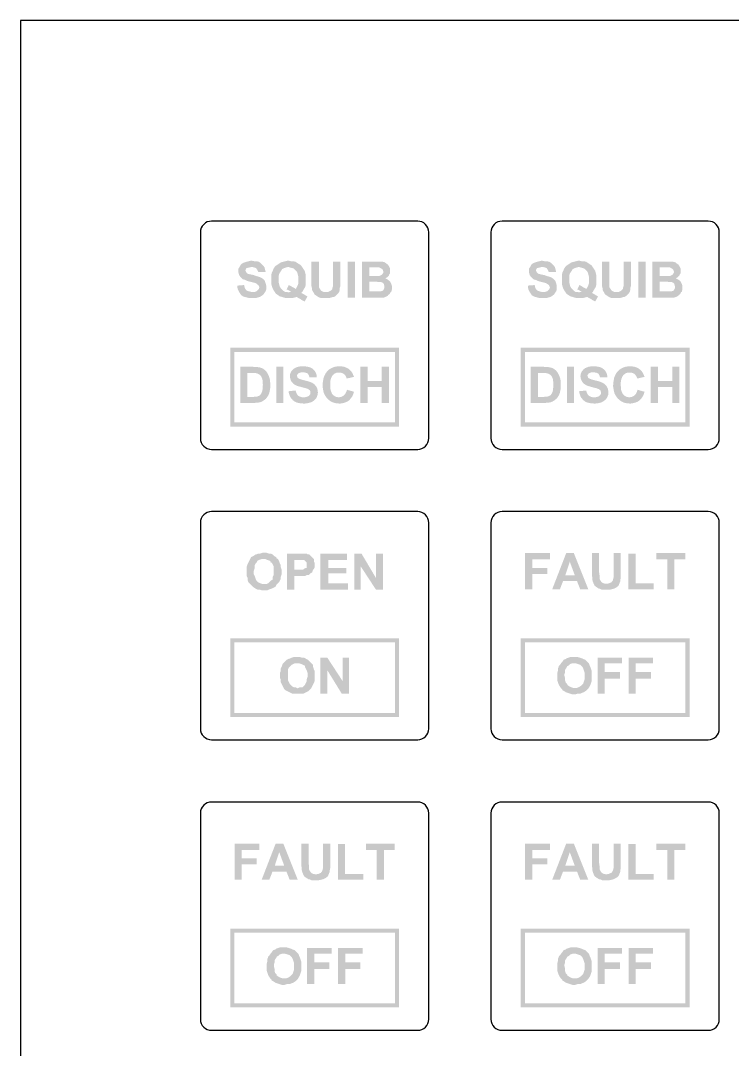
# Model space of a CAD drawing. Header units: millimetres. Extents: x 147 to 357, y 192 to 489.
# Drawn here: x 147.5 to 198.9, y 414.8 to 489.2 of the extents above; entities that cross this region are included whole.
import ezdxf

# ---------------------------------------------------------------- set-up
doc = ezdxf.new("R2010")
doc.units = ezdxf.units.MM

msp = doc.modelspace()

# ---------------------------------------------------------------- hatches: boundary and pattern name
h = msp.add_hatch(color=256)
h.paths.add_polyline_path([(165.128, 469.537), (165.211, 469.66), (165.252, 469.782), (165.252, 469.947), (165.252, 470.07), (165.211, 470.233), (165.169, 470.356), (165.128, 470.438), (165.006, 470.561), (164.883, 470.643), (164.801, 470.684), (164.679, 470.724), (164.515, 470.765), (164.311, 470.847), (164.27, 470.847), (164.066, 470.888), (163.901, 470.93), (163.819, 471.012), (163.738, 471.175), (163.819, 471.339), (163.86, 471.339), (164.024, 471.379), (164.188, 471.42), (164.229, 471.42), (164.393, 471.379), (164.515, 471.339), (164.597, 471.216), (164.679, 471.053), (165.211, 471.053), (165.169, 471.216), (165.128, 471.379), (165.046, 471.503), (164.924, 471.626), (164.842, 471.707), (164.72, 471.789), (164.556, 471.83), (164.393, 471.83), (164.188, 471.871), (164.148, 471.871), (163.983, 471.83), (163.819, 471.789), (163.697, 471.748), (163.574, 471.707), (163.452, 471.626), (163.37, 471.503), (163.329, 471.42), (163.247, 471.298), (163.247, 471.134), (163.247, 471.012), (163.288, 470.847), (163.37, 470.724), (163.493, 470.602), (163.574, 470.52), (163.738, 470.479), (163.901, 470.398), (164.066, 470.356), (164.229, 470.315), (164.393, 470.274), (164.515, 470.233), (164.556, 470.192), (164.679, 470.11), (164.76, 469.947), (164.72, 469.823), (164.597, 469.701), (164.556, 469.66), (164.434, 469.619), (164.229, 469.619), (164.148, 469.619), (163.983, 469.66), (163.86, 469.701), (163.779, 469.782), (163.697, 469.906), (163.656, 470.11), (163.166, 470.07), (163.166, 469.947), (163.207, 469.782), (163.288, 469.619), (163.37, 469.496), (163.452, 469.374), (163.574, 469.291), (163.697, 469.25), (163.86, 469.209), (164.024, 469.168), (164.229, 469.168), (164.311, 469.168), (164.515, 469.168), (164.638, 469.209), (164.801, 469.25), (164.924, 469.333), (165.046, 469.415)])
h.paths.add_polyline_path([(167.787, 469.537), (167.869, 469.619), (167.951, 469.782), (168.033, 469.906), (168.073, 469.988), (168.114, 470.151), (168.114, 470.315), (168.114, 470.52), (168.114, 470.643), (168.114, 470.806), (168.073, 470.971), (168.033, 471.134), (167.951, 471.257), (167.869, 471.379), (167.787, 471.503), (167.747, 471.544), (167.624, 471.626), (167.5, 471.707), (167.378, 471.789), (167.214, 471.83), (167.051, 471.83), (166.887, 471.871), (166.806, 471.871), (166.642, 471.83), (166.479, 471.789), (166.314, 471.748), (166.192, 471.667), (166.069, 471.585), (165.946, 471.503), (165.865, 471.42), (165.783, 471.298), (165.742, 471.175), (165.66, 471.012), (165.62, 470.847), (165.62, 470.684), (165.62, 470.52), (165.62, 470.398), (165.62, 470.192), (165.66, 470.029), (165.701, 469.906), (165.783, 469.742), (165.865, 469.619), (165.946, 469.496), (165.987, 469.456), (166.11, 469.374), (166.232, 469.291), (166.397, 469.25), (166.52, 469.209), (166.683, 469.168), (166.887, 469.168), (166.969, 469.168), (167.133, 469.168), (167.296, 469.209), (167.459, 469.25), (167.583, 469.168), (167.747, 469.087), (167.787, 469.046), (167.869, 469.005), (168.033, 468.923), (168.237, 469.291), (168.073, 469.374), (167.951, 469.456)])
h.paths.add_polyline_path([(166.601, 469.619), (166.479, 469.701), (166.355, 469.823), (166.314, 469.865), (166.232, 469.988), (166.192, 470.151), (166.151, 470.315), (166.151, 470.52), (166.151, 470.602), (166.151, 470.765), (166.192, 470.93), (166.273, 471.053), (166.355, 471.175), (166.397, 471.257), (166.561, 471.339), (166.683, 471.379), (166.847, 471.42), (166.969, 471.379), (167.133, 471.339), (167.255, 471.298), (167.378, 471.175), (167.419, 471.134), (167.5, 471.012), (167.541, 470.847), (167.583, 470.684), (167.583, 470.52), (167.583, 470.438), (167.583, 470.274), (167.541, 470.11), (167.459, 469.947), (167.378, 469.823), (167.337, 469.865), (167.173, 469.947), (167.051, 470.029), (166.887, 470.11), (166.724, 469.782), (166.765, 469.782), (166.928, 469.701), (167.051, 469.619), (167.01, 469.619), (166.847, 469.578), (166.765, 469.619)], flags=16)
h.paths.add_polyline_path([(170.405, 469.456), (170.446, 469.496), (170.527, 469.619), (170.568, 469.782), (170.568, 469.906), (170.609, 470.029), (170.609, 470.233), (170.609, 470.438), (170.609, 471.789), (170.078, 471.789), (170.078, 470.356), (170.078, 470.233), (170.078, 470.029), (170.037, 469.906), (170.037, 469.823), (169.913, 469.701), (169.75, 469.619), (169.586, 469.619), (169.545, 469.619), (169.382, 469.619), (169.219, 469.701), (169.137, 469.823), (169.055, 469.947), (169.055, 470.029), (169.055, 470.192), (169.055, 470.398), (169.055, 471.789), (168.523, 471.789), (168.523, 470.398), (168.523, 470.192), (168.523, 470.029), (168.564, 469.865), (168.564, 469.742), (168.645, 469.619), (168.727, 469.456), (168.769, 469.415), (168.892, 469.333), (169.014, 469.25), (169.096, 469.209), (169.219, 469.168), (169.382, 469.168), (169.586, 469.168), (169.627, 469.168), (169.791, 469.168), (169.955, 469.209), (170.078, 469.25), (170.16, 469.25), (170.282, 469.333)])
h.paths.add_polyline_path([(171.672, 471.789), (171.141, 471.789), (171.141, 469.209), (171.672, 469.209)])
h.paths.add_polyline_path([(174.045, 469.333), (174.045, 469.374), (174.167, 469.456), (174.249, 469.619), (174.29, 469.619), (174.331, 469.782), (174.331, 469.947), (174.331, 470.07), (174.29, 470.192), (174.208, 470.356), (174.126, 470.438), (174.004, 470.52), (173.84, 470.602), (173.881, 470.602), (174.004, 470.684), (174.126, 470.806), (174.126, 470.847), (174.208, 470.971), (174.208, 471.134), (174.208, 471.298), (174.126, 471.462), (174.045, 471.585), (173.922, 471.667), (173.84, 471.748), (173.677, 471.789), (173.554, 471.789), (173.39, 471.789), (173.185, 471.789), (172.163, 471.789), (172.163, 469.209), (173.063, 469.209), (173.267, 469.209), (173.431, 469.209), (173.595, 469.209), (173.677, 469.209), (173.759, 469.209), (173.881, 469.25)])
h.paths.add_polyline_path([(172.695, 469.66), (172.695, 470.356), (173.104, 470.356), (173.308, 470.341), (173.489, 470.333), (173.595, 470.315), (173.655, 470.283), (173.759, 470.192), (173.759, 470.151), (173.799, 469.988), (173.799, 469.906), (173.718, 469.742), (173.677, 469.701), (173.554, 469.66), (173.513, 469.66), (173.39, 469.66), (173.185, 469.66)], flags=16)
h.paths.add_polyline_path([(173.022, 470.765), (172.695, 470.765), (172.695, 471.379), (172.981, 471.379), (173.185, 471.379), (173.349, 471.379), (173.431, 471.379), (173.513, 471.339), (173.636, 471.257), (173.677, 471.216), (173.718, 471.093), (173.718, 471.012), (173.636, 470.888), (173.595, 470.847), (173.431, 470.765), (173.39, 470.765), (173.267, 470.765)], flags=16)
h = msp.add_hatch(color=256)
h.paths.add_polyline_path([(186.128, 469.537), (186.211, 469.66), (186.252, 469.782), (186.252, 469.947), (186.252, 470.07), (186.211, 470.233), (186.169, 470.356), (186.128, 470.438), (186.006, 470.561), (185.883, 470.643), (185.801, 470.684), (185.679, 470.724), (185.515, 470.765), (185.311, 470.847), (185.27, 470.847), (185.066, 470.888), (184.901, 470.93), (184.819, 471.012), (184.738, 471.175), (184.819, 471.339), (184.86, 471.339), (185.024, 471.379), (185.188, 471.42), (185.229, 471.42), (185.393, 471.379), (185.515, 471.339), (185.597, 471.216), (185.679, 471.053), (186.211, 471.053), (186.169, 471.216), (186.128, 471.379), (186.046, 471.503), (185.924, 471.626), (185.842, 471.707), (185.72, 471.789), (185.556, 471.83), (185.393, 471.83), (185.188, 471.871), (185.148, 471.871), (184.983, 471.83), (184.819, 471.789), (184.697, 471.748), (184.574, 471.707), (184.452, 471.626), (184.37, 471.503), (184.329, 471.42), (184.247, 471.298), (184.247, 471.134), (184.247, 471.012), (184.288, 470.847), (184.37, 470.724), (184.493, 470.602), (184.574, 470.52), (184.738, 470.479), (184.901, 470.398), (185.066, 470.356), (185.229, 470.315), (185.393, 470.274), (185.515, 470.233), (185.556, 470.192), (185.679, 470.11), (185.76, 469.947), (185.72, 469.823), (185.597, 469.701), (185.556, 469.66), (185.434, 469.619), (185.229, 469.619), (185.148, 469.619), (184.983, 469.66), (184.86, 469.701), (184.779, 469.782), (184.697, 469.906), (184.656, 470.11), (184.166, 470.07), (184.166, 469.947), (184.207, 469.782), (184.288, 469.619), (184.37, 469.496), (184.452, 469.374), (184.574, 469.291), (184.697, 469.25), (184.86, 469.209), (185.024, 469.168), (185.229, 469.168), (185.311, 469.168), (185.515, 469.168), (185.638, 469.209), (185.801, 469.25), (185.924, 469.333), (186.046, 469.415)])
h.paths.add_polyline_path([(188.787, 469.537), (188.869, 469.619), (188.951, 469.782), (189.033, 469.906), (189.073, 469.988), (189.114, 470.151), (189.114, 470.315), (189.114, 470.52), (189.114, 470.643), (189.114, 470.806), (189.073, 470.971), (189.033, 471.134), (188.951, 471.257), (188.869, 471.379), (188.787, 471.503), (188.747, 471.544), (188.624, 471.626), (188.5, 471.707), (188.378, 471.789), (188.214, 471.83), (188.051, 471.83), (187.887, 471.871), (187.806, 471.871), (187.642, 471.83), (187.479, 471.789), (187.314, 471.748), (187.192, 471.667), (187.069, 471.585), (186.946, 471.503), (186.865, 471.42), (186.783, 471.298), (186.742, 471.175), (186.66, 471.012), (186.62, 470.847), (186.62, 470.684), (186.62, 470.52), (186.62, 470.398), (186.62, 470.192), (186.66, 470.029), (186.701, 469.906), (186.783, 469.742), (186.865, 469.619), (186.946, 469.496), (186.987, 469.456), (187.11, 469.374), (187.232, 469.291), (187.397, 469.25), (187.52, 469.209), (187.683, 469.168), (187.887, 469.168), (187.969, 469.168), (188.133, 469.168), (188.296, 469.209), (188.459, 469.25), (188.583, 469.168), (188.747, 469.087), (188.787, 469.046), (188.869, 469.005), (189.033, 468.923), (189.237, 469.291), (189.073, 469.374), (188.951, 469.456)])
h.paths.add_polyline_path([(187.601, 469.619), (187.479, 469.701), (187.355, 469.823), (187.314, 469.865), (187.232, 469.988), (187.192, 470.151), (187.151, 470.315), (187.151, 470.52), (187.151, 470.602), (187.151, 470.765), (187.192, 470.93), (187.273, 471.053), (187.355, 471.175), (187.397, 471.257), (187.561, 471.339), (187.683, 471.379), (187.847, 471.42), (187.969, 471.379), (188.133, 471.339), (188.255, 471.298), (188.378, 471.175), (188.419, 471.134), (188.5, 471.012), (188.541, 470.847), (188.583, 470.684), (188.583, 470.52), (188.583, 470.438), (188.583, 470.274), (188.541, 470.11), (188.459, 469.947), (188.378, 469.823), (188.337, 469.865), (188.173, 469.947), (188.051, 470.029), (187.887, 470.11), (187.724, 469.782), (187.765, 469.782), (187.928, 469.701), (188.051, 469.619), (188.01, 469.619), (187.847, 469.578), (187.765, 469.619)], flags=16)
h.paths.add_polyline_path([(191.405, 469.456), (191.446, 469.496), (191.527, 469.619), (191.568, 469.782), (191.568, 469.906), (191.609, 470.029), (191.609, 470.233), (191.609, 470.438), (191.609, 471.789), (191.078, 471.789), (191.078, 470.356), (191.078, 470.233), (191.078, 470.029), (191.037, 469.906), (191.037, 469.823), (190.913, 469.701), (190.75, 469.619), (190.586, 469.619), (190.545, 469.619), (190.382, 469.619), (190.219, 469.701), (190.137, 469.823), (190.055, 469.947), (190.055, 470.029), (190.055, 470.192), (190.055, 470.398), (190.055, 471.789), (189.523, 471.789), (189.523, 470.398), (189.523, 470.192), (189.523, 470.029), (189.564, 469.865), (189.564, 469.742), (189.645, 469.619), (189.727, 469.456), (189.769, 469.415), (189.892, 469.333), (190.014, 469.25), (190.096, 469.209), (190.219, 469.168), (190.382, 469.168), (190.586, 469.168), (190.627, 469.168), (190.791, 469.168), (190.955, 469.209), (191.078, 469.25), (191.16, 469.25), (191.282, 469.333)])
h.paths.add_polyline_path([(192.672, 471.789), (192.141, 471.789), (192.141, 469.209), (192.672, 469.209)])
h.paths.add_polyline_path([(195.045, 469.333), (195.045, 469.374), (195.167, 469.456), (195.249, 469.619), (195.29, 469.619), (195.331, 469.782), (195.331, 469.947), (195.331, 470.07), (195.29, 470.192), (195.208, 470.356), (195.126, 470.438), (195.004, 470.52), (194.84, 470.602), (194.881, 470.602), (195.004, 470.684), (195.126, 470.806), (195.126, 470.847), (195.208, 470.971), (195.208, 471.134), (195.208, 471.298), (195.126, 471.462), (195.045, 471.585), (194.922, 471.667), (194.84, 471.748), (194.677, 471.789), (194.554, 471.789), (194.39, 471.789), (194.185, 471.789), (193.163, 471.789), (193.163, 469.209), (194.063, 469.209), (194.267, 469.209), (194.431, 469.209), (194.595, 469.209), (194.677, 469.209), (194.759, 469.209), (194.881, 469.25)])
h.paths.add_polyline_path([(193.695, 469.66), (193.695, 470.356), (194.104, 470.356), (194.308, 470.341), (194.489, 470.333), (194.595, 470.315), (194.655, 470.283), (194.759, 470.192), (194.759, 470.151), (194.799, 469.988), (194.799, 469.906), (194.718, 469.742), (194.677, 469.701), (194.554, 469.66), (194.513, 469.66), (194.39, 469.66), (194.185, 469.66)], flags=16)
h.paths.add_polyline_path([(194.022, 470.765), (193.695, 470.765), (193.695, 471.379), (193.981, 471.379), (194.185, 471.379), (194.349, 471.379), (194.431, 471.379), (194.513, 471.339), (194.636, 471.257), (194.677, 471.216), (194.718, 471.093), (194.718, 471.012), (194.636, 470.888), (194.595, 470.847), (194.431, 470.765), (194.39, 470.765), (194.267, 470.765)], flags=16)
h = msp.add_hatch(color=256)
h.paths.add_polyline_path([(162.948, 465.28), (174.548, 465.28), (174.548, 460.18), (162.948, 460.18)], flags=16)
h.paths.add_polyline_path([(162.648, 465.58), (174.848, 465.58), (174.848, 459.88), (162.648, 459.88)])
h = msp.add_hatch(color=256)
h.paths.add_polyline_path([(183.948, 465.28), (195.548, 465.28), (195.548, 460.18), (183.948, 460.18)], flags=16)
h.paths.add_polyline_path([(183.648, 465.58), (195.848, 465.58), (195.848, 459.88), (183.648, 459.88)])
h = msp.add_hatch(color=256)
h.paths.add_polyline_path([(165.502, 463.349), (165.461, 463.486), (165.393, 463.637), (165.311, 463.787), (165.215, 463.91), (165.12, 463.992), (164.983, 464.088), (164.819, 464.143), (164.696, 464.17), (164.532, 464.184), (164.327, 464.197), (163.371, 464.197), (163.371, 461.585), (164.355, 461.585), (164.518, 461.598), (164.682, 461.612), (164.819, 461.64), (164.928, 461.681), (165.065, 461.762), (165.188, 461.858), (165.229, 461.886), (165.324, 462.009), (165.406, 462.145), (165.475, 462.31), (165.488, 462.365), (165.516, 462.515), (165.543, 462.693), (165.543, 462.871), (165.543, 463.007), (165.53, 463.185)])
h.paths.add_polyline_path([(164.996, 463.089), (165.01, 462.884), (164.996, 462.72), (164.983, 462.542), (164.956, 462.419), (164.901, 462.282), (164.819, 462.159), (164.764, 462.118), (164.6, 462.05), (164.477, 462.036), (164.286, 462.023), (163.89, 462.023), (163.89, 463.76), (164.136, 463.76), (164.272, 463.76), (164.45, 463.746), (164.559, 463.732), (164.669, 463.691), (164.805, 463.609), (164.887, 463.513), (164.956, 463.349), (164.983, 463.254)], flags=16)
h.paths.add_polyline_path([(166.499, 464.197), (165.98, 464.197), (165.98, 461.585), (166.499, 461.585)])
h.paths.add_polyline_path([(168.835, 462.816), (168.726, 462.939), (168.589, 463.034), (168.521, 463.062), (168.385, 463.117), (168.221, 463.171), (168.029, 463.212), (167.988, 463.226), (167.783, 463.281), (167.633, 463.336), (167.538, 463.391), (167.524, 463.404), (167.469, 463.554), (167.469, 463.582), (167.551, 463.705), (167.579, 463.732), (167.729, 463.787), (167.907, 463.801), (167.934, 463.801), (168.111, 463.773), (168.234, 463.718), (168.248, 463.718), (168.33, 463.596), (168.385, 463.431), (168.904, 463.445), (168.904, 463.459), (168.89, 463.623), (168.835, 463.773), (168.754, 463.91), (168.644, 464.02), (168.562, 464.088), (168.426, 464.156), (168.275, 464.197), (168.098, 464.225), (167.907, 464.238), (167.879, 464.238), (167.701, 464.225), (167.538, 464.197), (167.401, 464.143), (167.305, 464.102), (167.182, 464.006), (167.073, 463.883), (167.046, 463.828), (166.977, 463.678), (166.964, 463.513), (166.977, 463.404), (167.018, 463.254), (167.087, 463.117), (167.196, 462.994), (167.305, 462.912), (167.428, 462.843), (167.592, 462.788), (167.797, 462.734), (167.934, 462.693), (168.111, 462.652), (168.221, 462.611), (168.275, 462.597), (168.398, 462.501), (168.412, 462.501), (168.453, 462.351), (168.439, 462.228), (168.33, 462.091), (168.275, 462.063), (168.125, 462.009), (167.948, 461.982), (167.852, 461.995), (167.701, 462.036), (167.565, 462.104), (167.51, 462.173), (167.428, 462.31), (167.374, 462.487), (166.868, 462.433), (166.882, 462.323), (166.936, 462.159), (166.991, 462.009), (167.087, 461.886), (167.182, 461.776), (167.292, 461.694), (167.428, 461.626), (167.579, 461.585), (167.756, 461.557), (167.948, 461.544), (168.043, 461.544), (168.207, 461.557), (168.371, 461.598), (168.508, 461.64), (168.63, 461.708), (168.754, 461.804), (168.863, 461.927), (168.917, 462.036), (168.972, 462.187), (168.986, 462.351), (168.972, 462.46), (168.945, 462.624), (168.876, 462.761)])
h.paths.add_polyline_path([(169.901, 462.529), (169.888, 462.707), (169.874, 462.912), (169.874, 462.98), (169.888, 463.171), (169.928, 463.336), (169.983, 463.472), (170.051, 463.582), (170.092, 463.623), (170.215, 463.718), (170.352, 463.773), (170.516, 463.787), (170.584, 463.787), (170.748, 463.746), (170.885, 463.678), (170.912, 463.637), (171.008, 463.513), (171.076, 463.349), (171.595, 463.472), (171.568, 463.541), (171.5, 463.705), (171.418, 463.842), (171.322, 463.951), (171.294, 463.979), (171.172, 464.074), (171.035, 464.143), (170.885, 464.197), (170.721, 464.225), (170.543, 464.238), (170.529, 464.238), (170.366, 464.225), (170.201, 464.197), (170.051, 464.143), (169.915, 464.074), (169.778, 463.992), (169.669, 463.883), (169.601, 463.801), (169.519, 463.678), (169.45, 463.541), (169.395, 463.391), (169.368, 463.226), (169.341, 463.062), (169.327, 462.871), (169.327, 462.775), (169.354, 462.597), (169.382, 462.433), (169.423, 462.282), (169.491, 462.145), (169.573, 462.023), (169.669, 461.899), (169.778, 461.804), (169.901, 461.708), (170.038, 461.64), (170.188, 461.585), (170.352, 461.557), (170.516, 461.544), (170.612, 461.544), (170.775, 461.571), (170.939, 461.612), (171.076, 461.667), (171.213, 461.749), (171.281, 461.817), (171.376, 461.927), (171.472, 462.063), (171.54, 462.214), (171.595, 462.392), (171.09, 462.542), (171.035, 462.378), (170.966, 462.241), (170.871, 462.132), (170.816, 462.091), (170.68, 462.023), (170.516, 461.995), (170.461, 461.995), (170.311, 462.023), (170.174, 462.091), (170.051, 462.2), (170.01, 462.255), (169.956, 462.378)])
h.paths.add_polyline_path([(172.578, 462.734), (173.603, 462.734), (173.603, 461.585), (174.122, 461.585), (174.122, 464.197), (173.603, 464.197), (173.603, 463.171), (172.578, 463.171), (172.578, 464.197), (172.046, 464.197), (172.046, 461.585), (172.578, 461.585)])
h = msp.add_hatch(color=256)
h.paths.add_polyline_path([(186.502, 463.349), (186.461, 463.486), (186.393, 463.637), (186.311, 463.787), (186.215, 463.91), (186.12, 463.992), (185.983, 464.088), (185.819, 464.143), (185.696, 464.17), (185.532, 464.184), (185.327, 464.197), (184.371, 464.197), (184.371, 461.585), (185.355, 461.585), (185.518, 461.598), (185.682, 461.612), (185.819, 461.64), (185.928, 461.681), (186.065, 461.762), (186.188, 461.858), (186.229, 461.886), (186.324, 462.009), (186.406, 462.145), (186.475, 462.31), (186.488, 462.365), (186.516, 462.515), (186.543, 462.693), (186.543, 462.871), (186.543, 463.007), (186.53, 463.185)])
h.paths.add_polyline_path([(185.996, 463.089), (186.01, 462.884), (185.996, 462.72), (185.983, 462.542), (185.956, 462.419), (185.901, 462.282), (185.819, 462.159), (185.764, 462.118), (185.6, 462.05), (185.477, 462.036), (185.286, 462.023), (184.89, 462.023), (184.89, 463.76), (185.136, 463.76), (185.272, 463.76), (185.45, 463.746), (185.559, 463.732), (185.669, 463.691), (185.805, 463.609), (185.887, 463.513), (185.956, 463.349), (185.983, 463.254)], flags=16)
h.paths.add_polyline_path([(187.499, 464.197), (186.98, 464.197), (186.98, 461.585), (187.499, 461.585)])
h.paths.add_polyline_path([(189.835, 462.816), (189.726, 462.939), (189.589, 463.034), (189.521, 463.062), (189.385, 463.117), (189.221, 463.171), (189.029, 463.212), (188.988, 463.226), (188.783, 463.281), (188.633, 463.336), (188.538, 463.391), (188.524, 463.404), (188.469, 463.554), (188.469, 463.582), (188.551, 463.705), (188.579, 463.732), (188.729, 463.787), (188.907, 463.801), (188.934, 463.801), (189.111, 463.773), (189.234, 463.718), (189.248, 463.718), (189.33, 463.596), (189.385, 463.431), (189.904, 463.445), (189.904, 463.459), (189.89, 463.623), (189.835, 463.773), (189.754, 463.91), (189.644, 464.02), (189.562, 464.088), (189.426, 464.156), (189.275, 464.197), (189.098, 464.225), (188.907, 464.238), (188.879, 464.238), (188.701, 464.225), (188.538, 464.197), (188.401, 464.143), (188.305, 464.102), (188.182, 464.006), (188.073, 463.883), (188.046, 463.828), (187.977, 463.678), (187.964, 463.513), (187.977, 463.404), (188.018, 463.254), (188.087, 463.117), (188.196, 462.994), (188.305, 462.912), (188.428, 462.843), (188.592, 462.788), (188.797, 462.734), (188.934, 462.693), (189.111, 462.652), (189.221, 462.611), (189.275, 462.597), (189.398, 462.501), (189.412, 462.501), (189.453, 462.351), (189.439, 462.228), (189.33, 462.091), (189.275, 462.063), (189.125, 462.009), (188.948, 461.982), (188.852, 461.995), (188.701, 462.036), (188.565, 462.104), (188.51, 462.173), (188.428, 462.31), (188.374, 462.487), (187.868, 462.433), (187.882, 462.323), (187.936, 462.159), (187.991, 462.009), (188.087, 461.886), (188.182, 461.776), (188.292, 461.694), (188.428, 461.626), (188.579, 461.585), (188.756, 461.557), (188.948, 461.544), (189.043, 461.544), (189.207, 461.557), (189.371, 461.598), (189.508, 461.64), (189.63, 461.708), (189.754, 461.804), (189.863, 461.927), (189.917, 462.036), (189.972, 462.187), (189.986, 462.351), (189.972, 462.46), (189.945, 462.624), (189.876, 462.761)])
h.paths.add_polyline_path([(190.901, 462.529), (190.888, 462.707), (190.874, 462.912), (190.874, 462.98), (190.888, 463.171), (190.928, 463.336), (190.983, 463.472), (191.051, 463.582), (191.092, 463.623), (191.215, 463.718), (191.352, 463.773), (191.516, 463.787), (191.584, 463.787), (191.748, 463.746), (191.885, 463.678), (191.912, 463.637), (192.008, 463.513), (192.076, 463.349), (192.595, 463.472), (192.568, 463.541), (192.5, 463.705), (192.418, 463.842), (192.322, 463.951), (192.294, 463.979), (192.172, 464.074), (192.035, 464.143), (191.885, 464.197), (191.721, 464.225), (191.543, 464.238), (191.529, 464.238), (191.366, 464.225), (191.201, 464.197), (191.051, 464.143), (190.915, 464.074), (190.778, 463.992), (190.669, 463.883), (190.601, 463.801), (190.519, 463.678), (190.45, 463.541), (190.395, 463.391), (190.368, 463.226), (190.341, 463.062), (190.327, 462.871), (190.327, 462.775), (190.354, 462.597), (190.382, 462.433), (190.423, 462.282), (190.491, 462.145), (190.573, 462.023), (190.669, 461.899), (190.778, 461.804), (190.901, 461.708), (191.038, 461.64), (191.188, 461.585), (191.352, 461.557), (191.516, 461.544), (191.612, 461.544), (191.775, 461.571), (191.939, 461.612), (192.076, 461.667), (192.213, 461.749), (192.281, 461.817), (192.376, 461.927), (192.472, 462.063), (192.54, 462.214), (192.595, 462.392), (192.09, 462.542), (192.035, 462.378), (191.966, 462.241), (191.871, 462.132), (191.816, 462.091), (191.68, 462.023), (191.516, 461.995), (191.461, 461.995), (191.311, 462.023), (191.174, 462.091), (191.051, 462.2), (191.01, 462.255), (190.956, 462.378)])
h.paths.add_polyline_path([(193.578, 462.734), (194.603, 462.734), (194.603, 461.585), (195.122, 461.585), (195.122, 464.197), (194.603, 464.197), (194.603, 463.171), (193.578, 463.171), (193.578, 464.197), (193.046, 464.197), (193.046, 461.585), (193.578, 461.585)])
h = msp.add_hatch(color=256)
h.paths.add_polyline_path([(166.301, 448.877), (166.301, 449.007), (166.366, 449.201), (166.366, 449.395), (166.366, 449.525), (166.301, 449.721), (166.301, 449.851), (166.236, 449.98), (166.172, 450.175), (166.107, 450.304), (165.977, 450.369), (165.977, 450.436), (165.848, 450.501), (165.718, 450.63), (165.588, 450.695), (165.457, 450.695), (165.263, 450.76), (165.068, 450.76), (165.003, 450.76), (164.809, 450.695), (164.679, 450.695), (164.55, 450.63), (164.485, 450.63), (164.291, 450.501), (164.161, 450.436), (164.096, 450.304), (164.032, 450.175), (163.967, 450.045), (163.902, 449.916), (163.837, 449.721), (163.837, 449.592), (163.837, 449.395), (163.837, 449.266), (163.837, 449.071), (163.902, 448.942), (163.902, 448.812), (163.967, 448.616), (164.096, 448.486), (164.161, 448.422), (164.226, 448.357), (164.291, 448.292), (164.485, 448.162), (164.615, 448.098), (164.744, 448.098), (164.939, 448.033), (165.068, 448.033), (165.133, 448.033), (165.327, 448.033), (165.457, 448.098), (165.653, 448.162), (165.783, 448.227), (165.912, 448.292), (165.977, 448.422), (166.042, 448.486), (166.172, 448.616), (166.236, 448.747)])
h.paths.add_polyline_path([(165.718, 448.812), (165.588, 448.747), (165.524, 448.681), (165.392, 448.551), (165.263, 448.486), (165.068, 448.486), (165.003, 448.486), (164.809, 448.551), (164.679, 448.616), (164.55, 448.747), (164.485, 448.877), (164.42, 449.071), (164.355, 449.201), (164.355, 449.395), (164.355, 449.46), (164.42, 449.656), (164.42, 449.851), (164.485, 449.98), (164.55, 450.045), (164.615, 450.175), (164.744, 450.24), (164.939, 450.304), (165.068, 450.304), (165.198, 450.304), (165.327, 450.24), (165.524, 450.175), (165.588, 450.045), (165.653, 450.045), (165.718, 449.916), (165.783, 449.786), (165.783, 449.592), (165.783, 449.395), (165.783, 449.331), (165.783, 449.136), (165.718, 449.007)], flags=16)
h.paths.add_polyline_path([(167.273, 449.071), (167.599, 449.071), (167.664, 449.071), (167.858, 449.071), (168.052, 449.071), (168.182, 449.136), (168.312, 449.136), (168.441, 449.266), (168.571, 449.331), (168.636, 449.525), (168.7, 449.592), (168.765, 449.721), (168.765, 449.916), (168.765, 449.98), (168.7, 450.11), (168.7, 450.304), (168.571, 450.436), (168.506, 450.501), (168.376, 450.63), (168.247, 450.63), (168.182, 450.695), (167.988, 450.695), (167.858, 450.695), (167.599, 450.695), (166.755, 450.695), (166.755, 448.098), (167.273, 448.098)])
h.paths.add_polyline_path([(167.273, 449.525), (167.273, 450.24), (167.534, 450.24), (167.599, 450.24), (167.793, 450.24), (167.923, 450.24), (167.988, 450.24), (168.117, 450.11), (168.182, 450.045), (168.182, 449.916), (168.182, 449.851), (168.182, 449.656), (168.117, 449.656), (167.988, 449.592), (167.923, 449.525), (167.793, 449.525), (167.599, 449.525)], flags=16)
h.paths.add_polyline_path([(171.166, 448.551), (169.739, 448.551), (169.739, 449.266), (171.035, 449.266), (171.035, 449.656), (169.739, 449.656), (169.739, 450.24), (171.1, 450.24), (171.1, 450.695), (169.154, 450.695), (169.154, 448.098), (171.166, 448.098)])
h.paths.add_polyline_path([(172.073, 449.786), (173.177, 448.098), (173.695, 448.098), (173.695, 450.695), (173.177, 450.695), (173.177, 448.942), (172.138, 450.695), (171.62, 450.695), (171.62, 448.098), (172.073, 448.098)])
h = msp.add_hatch(color=256)
h.paths.add_polyline_path([(185.565, 449.651), (184.488, 449.651), (184.488, 450.271), (185.76, 450.271), (185.76, 450.728), (183.967, 450.728), (183.967, 448.117), (184.488, 448.117), (184.488, 449.226), (185.565, 449.226)])
h.paths.add_polyline_path([(187.488, 450.728), (186.934, 450.728), (185.923, 448.117), (186.478, 448.117), (186.706, 448.704), (187.716, 448.704), (187.944, 448.117), (188.532, 448.117)])
h.paths.add_polyline_path([(187.554, 449.128), (186.869, 449.128), (187.194, 450.107)], flags=16)
h.paths.add_polyline_path([(190.716, 448.377), (190.781, 448.541), (190.846, 448.704), (190.846, 448.802), (190.879, 448.966), (190.879, 449.128), (190.879, 449.357), (190.879, 450.728), (190.358, 450.728), (190.358, 449.291), (190.358, 449.128), (190.358, 448.966), (190.325, 448.834), (190.292, 448.737), (190.195, 448.606), (190.162, 448.606), (190.031, 448.541), (189.868, 448.509), (189.803, 448.509), (189.64, 448.541), (189.51, 448.606), (189.412, 448.737), (189.347, 448.867), (189.347, 448.933), (189.347, 449.096), (189.314, 449.325), (189.314, 450.728), (188.792, 450.728), (188.792, 449.325), (188.792, 449.128), (188.825, 448.933), (188.825, 448.802), (188.857, 448.671), (188.923, 448.509), (188.988, 448.377), (189.02, 448.345), (189.151, 448.247), (189.314, 448.149), (189.38, 448.149), (189.51, 448.084), (189.673, 448.084), (189.868, 448.084), (189.901, 448.084), (190.064, 448.084), (190.227, 448.117), (190.358, 448.149), (190.423, 448.182), (190.553, 448.247), (190.683, 448.345)])
h.paths.add_polyline_path([(193.259, 448.541), (191.955, 448.541), (191.955, 450.696), (191.433, 450.696), (191.433, 448.117), (193.259, 448.117)])
h.paths.add_polyline_path([(194.759, 450.271), (195.541, 450.271), (195.541, 450.728), (193.455, 450.728), (193.455, 450.271), (194.237, 450.271), (194.237, 448.117), (194.759, 448.117)])
h = msp.add_hatch(color=256)
h.paths.add_polyline_path([(162.948, 444.28), (174.548, 444.28), (174.548, 439.18), (162.948, 439.18)], flags=16)
h.paths.add_polyline_path([(162.648, 444.58), (174.848, 444.58), (174.848, 438.88), (162.648, 438.88)])
h = msp.add_hatch(color=256)
h.paths.add_polyline_path([(183.948, 444.28), (195.548, 444.28), (195.548, 439.18), (183.948, 439.18)], flags=16)
h.paths.add_polyline_path([(183.648, 444.58), (195.848, 444.58), (195.848, 438.88), (183.648, 438.88)])
h = msp.add_hatch(color=256)
h.paths.add_polyline_path([(168.506, 442.771), (168.441, 442.836), (168.376, 442.903), (168.247, 443.032), (168.117, 443.097), (167.988, 443.162), (167.858, 443.162), (167.664, 443.227), (167.534, 443.227), (167.405, 443.227), (167.273, 443.227), (167.079, 443.162), (166.949, 443.097), (166.884, 443.097), (166.755, 443.032), (166.625, 442.903), (166.56, 442.836), (166.431, 442.706), (166.366, 442.512), (166.301, 442.383), (166.301, 442.188), (166.236, 442.059), (166.236, 441.862), (166.236, 441.733), (166.301, 441.603), (166.301, 441.409), (166.366, 441.279), (166.431, 441.148), (166.496, 441.018), (166.56, 440.888), (166.625, 440.824), (166.755, 440.759), (166.884, 440.694), (167.014, 440.629), (167.143, 440.565), (167.338, 440.565), (167.534, 440.565), (167.728, 440.565), (167.923, 440.565), (168.052, 440.629), (168.182, 440.694), (168.312, 440.759), (168.441, 440.888), (168.506, 440.953), (168.571, 441.083), (168.636, 441.214), (168.7, 441.344), (168.765, 441.538), (168.765, 441.668), (168.765, 441.862), (168.765, 441.992), (168.765, 442.188), (168.7, 442.318), (168.636, 442.512), (168.636, 442.642)])
h.paths.add_polyline_path([(168.052, 442.577), (168.052, 442.512), (168.117, 442.383), (168.182, 442.253), (168.247, 442.059), (168.247, 441.862), (168.247, 441.797), (168.182, 441.603), (168.182, 441.474), (168.117, 441.344), (168.052, 441.214), (167.988, 441.148), (167.858, 441.018), (167.664, 441.018), (167.534, 440.953), (167.405, 441.018), (167.273, 441.018), (167.143, 441.083), (167.014, 441.214), (166.949, 441.279), (166.884, 441.409), (166.819, 441.538), (166.819, 441.668), (166.819, 441.862), (166.819, 441.992), (166.819, 442.123), (166.819, 442.318), (166.884, 442.447), (167.014, 442.577), (167.079, 442.642), (167.208, 442.706), (167.338, 442.771), (167.534, 442.771), (167.599, 442.771), (167.793, 442.706), (167.923, 442.642)], flags=16)
h.paths.add_polyline_path([(169.674, 443.162), (169.154, 443.162), (169.154, 440.565), (169.674, 440.565), (169.674, 442.253), (170.711, 440.565), (171.231, 440.565), (171.231, 443.162), (170.776, 443.162), (170.776, 441.474)])
h = msp.add_hatch(color=256)
h.paths.add_polyline_path([(188.577, 442.761), (188.472, 442.865), (188.42, 442.918), (188.316, 443.022), (188.16, 443.074), (188.056, 443.126), (187.899, 443.178), (187.69, 443.23), (187.533, 443.23), (187.429, 443.23), (187.273, 443.23), (187.117, 443.178), (186.96, 443.126), (186.908, 443.074), (186.752, 443.022), (186.648, 442.865), (186.596, 442.813), (186.491, 442.657), (186.387, 442.551), (186.387, 442.499), (186.335, 442.395), (186.335, 442.239), (186.283, 442.03), (186.283, 441.873), (186.283, 441.768), (186.283, 441.56), (186.335, 441.404), (186.387, 441.247), (186.439, 441.142), (186.544, 440.985), (186.648, 440.881), (186.648, 440.829), (186.752, 440.777), (186.908, 440.673), (187.064, 440.621), (187.221, 440.567), (187.377, 440.515), (187.533, 440.515), (187.585, 440.515), (187.742, 440.567), (187.952, 440.567), (188.056, 440.621), (188.212, 440.673), (188.368, 440.777), (188.472, 440.881), (188.525, 440.933), (188.629, 441.09), (188.681, 441.194), (188.733, 441.352), (188.785, 441.508), (188.785, 441.664), (188.785, 441.873), (188.785, 441.978), (188.785, 442.187), (188.733, 442.343), (188.681, 442.499), (188.629, 442.605)])
h.paths.add_polyline_path([(188.108, 442.499), (188.16, 442.395), (188.212, 442.239), (188.264, 442.083), (188.264, 441.873), (188.264, 441.821), (188.264, 441.612), (188.212, 441.456), (188.16, 441.3), (188.056, 441.194), (188.004, 441.142), (187.847, 441.038), (187.69, 440.985), (187.533, 440.985), (187.429, 440.985), (187.273, 441.038), (187.169, 441.09), (187.012, 441.194), (187.012, 441.247), (186.908, 441.352), (186.856, 441.508), (186.856, 441.664), (186.804, 441.873), (186.804, 441.978), (186.856, 442.135), (186.856, 442.291), (186.96, 442.447), (187.012, 442.551), (187.117, 442.605), (187.221, 442.709), (187.377, 442.761), (187.533, 442.761), (187.637, 442.761), (187.795, 442.709), (187.952, 442.657), (188.056, 442.551)], flags=16)
h.paths.add_polyline_path([(190.82, 442.135), (189.724, 442.135), (189.724, 442.761), (190.976, 442.761), (190.976, 443.178), (189.202, 443.178), (189.202, 440.567), (189.724, 440.567), (189.724, 441.664), (190.82, 441.664)])
h.paths.add_polyline_path([(193.061, 442.135), (191.966, 442.135), (191.966, 442.761), (193.218, 442.761), (193.218, 443.178), (191.445, 443.178), (191.445, 440.567), (191.966, 440.567), (191.966, 441.664), (193.061, 441.664)])
h = msp.add_hatch(color=256)
h.paths.add_polyline_path([(164.565, 428.651), (163.488, 428.651), (163.488, 429.271), (164.76, 429.271), (164.76, 429.728), (162.967, 429.728), (162.967, 427.117), (163.488, 427.117), (163.488, 428.226), (164.565, 428.226)])
h.paths.add_polyline_path([(166.488, 429.728), (165.934, 429.728), (164.923, 427.117), (165.478, 427.117), (165.706, 427.704), (166.716, 427.704), (166.944, 427.117), (167.532, 427.117)])
h.paths.add_polyline_path([(166.554, 428.128), (165.869, 428.128), (166.194, 429.107)], flags=16)
h.paths.add_polyline_path([(169.716, 427.377), (169.781, 427.541), (169.846, 427.704), (169.846, 427.802), (169.879, 427.966), (169.879, 428.128), (169.879, 428.357), (169.879, 429.728), (169.358, 429.728), (169.358, 428.291), (169.358, 428.128), (169.358, 427.966), (169.325, 427.834), (169.292, 427.737), (169.195, 427.606), (169.162, 427.606), (169.031, 427.541), (168.868, 427.509), (168.803, 427.509), (168.64, 427.541), (168.51, 427.606), (168.412, 427.737), (168.347, 427.867), (168.347, 427.933), (168.347, 428.096), (168.314, 428.325), (168.314, 429.728), (167.792, 429.728), (167.792, 428.325), (167.792, 428.128), (167.825, 427.933), (167.825, 427.802), (167.857, 427.671), (167.923, 427.509), (167.988, 427.377), (168.02, 427.345), (168.151, 427.247), (168.314, 427.149), (168.38, 427.149), (168.51, 427.084), (168.673, 427.084), (168.868, 427.084), (168.901, 427.084), (169.064, 427.084), (169.227, 427.117), (169.358, 427.149), (169.423, 427.182), (169.553, 427.247), (169.683, 427.345)])
h.paths.add_polyline_path([(172.259, 427.541), (170.955, 427.541), (170.955, 429.696), (170.433, 429.696), (170.433, 427.117), (172.259, 427.117)])
h.paths.add_polyline_path([(173.759, 429.271), (174.541, 429.271), (174.541, 429.728), (172.455, 429.728), (172.455, 429.271), (173.237, 429.271), (173.237, 427.117), (173.759, 427.117)])
h = msp.add_hatch(color=256)
h.paths.add_polyline_path([(185.565, 428.651), (184.488, 428.651), (184.488, 429.271), (185.76, 429.271), (185.76, 429.728), (183.967, 429.728), (183.967, 427.117), (184.488, 427.117), (184.488, 428.226), (185.565, 428.226)])
h.paths.add_polyline_path([(187.488, 429.728), (186.934, 429.728), (185.923, 427.117), (186.478, 427.117), (186.706, 427.704), (187.716, 427.704), (187.944, 427.117), (188.532, 427.117)])
h.paths.add_polyline_path([(187.554, 428.128), (186.869, 428.128), (187.194, 429.107)], flags=16)
h.paths.add_polyline_path([(190.716, 427.377), (190.781, 427.541), (190.846, 427.704), (190.846, 427.802), (190.879, 427.966), (190.879, 428.128), (190.879, 428.357), (190.879, 429.728), (190.358, 429.728), (190.358, 428.291), (190.358, 428.128), (190.358, 427.966), (190.325, 427.834), (190.292, 427.737), (190.195, 427.606), (190.162, 427.606), (190.031, 427.541), (189.868, 427.509), (189.803, 427.509), (189.64, 427.541), (189.51, 427.606), (189.412, 427.737), (189.347, 427.867), (189.347, 427.933), (189.347, 428.096), (189.314, 428.325), (189.314, 429.728), (188.792, 429.728), (188.792, 428.325), (188.792, 428.128), (188.825, 427.933), (188.825, 427.802), (188.857, 427.671), (188.923, 427.509), (188.988, 427.377), (189.02, 427.345), (189.151, 427.247), (189.314, 427.149), (189.38, 427.149), (189.51, 427.084), (189.673, 427.084), (189.868, 427.084), (189.901, 427.084), (190.064, 427.084), (190.227, 427.117), (190.358, 427.149), (190.423, 427.182), (190.553, 427.247), (190.683, 427.345)])
h.paths.add_polyline_path([(193.259, 427.541), (191.955, 427.541), (191.955, 429.696), (191.433, 429.696), (191.433, 427.117), (193.259, 427.117)])
h.paths.add_polyline_path([(194.759, 429.271), (195.541, 429.271), (195.541, 429.728), (193.455, 429.728), (193.455, 429.271), (194.237, 429.271), (194.237, 427.117), (194.759, 427.117)])
h = msp.add_hatch(color=256)
h.paths.add_polyline_path([(162.948, 423.28), (174.548, 423.28), (174.548, 418.18), (162.948, 418.18)], flags=16)
h.paths.add_polyline_path([(162.648, 423.58), (174.848, 423.58), (174.848, 417.88), (162.648, 417.88)])
h = msp.add_hatch(color=256)
h.paths.add_polyline_path([(183.948, 423.28), (195.548, 423.28), (195.548, 418.18), (183.948, 418.18)], flags=16)
h.paths.add_polyline_path([(183.648, 423.58), (195.848, 423.58), (195.848, 417.88), (183.648, 417.88)])
h = msp.add_hatch(color=256)
h.paths.add_polyline_path([(167.577, 421.761), (167.472, 421.865), (167.42, 421.918), (167.316, 422.022), (167.16, 422.074), (167.056, 422.126), (166.899, 422.178), (166.69, 422.23), (166.533, 422.23), (166.429, 422.23), (166.273, 422.23), (166.117, 422.178), (165.96, 422.126), (165.908, 422.074), (165.752, 422.022), (165.648, 421.865), (165.596, 421.813), (165.491, 421.657), (165.387, 421.551), (165.387, 421.499), (165.335, 421.395), (165.335, 421.239), (165.283, 421.03), (165.283, 420.873), (165.283, 420.768), (165.283, 420.56), (165.335, 420.404), (165.387, 420.247), (165.439, 420.142), (165.544, 419.985), (165.648, 419.881), (165.648, 419.829), (165.752, 419.777), (165.908, 419.673), (166.064, 419.621), (166.221, 419.567), (166.377, 419.515), (166.533, 419.515), (166.585, 419.515), (166.742, 419.567), (166.952, 419.567), (167.056, 419.621), (167.212, 419.673), (167.368, 419.777), (167.472, 419.881), (167.525, 419.933), (167.629, 420.09), (167.681, 420.194), (167.733, 420.352), (167.785, 420.508), (167.785, 420.664), (167.785, 420.873), (167.785, 420.978), (167.785, 421.187), (167.733, 421.343), (167.681, 421.499), (167.629, 421.605)])
h.paths.add_polyline_path([(167.108, 421.499), (167.16, 421.395), (167.212, 421.239), (167.264, 421.083), (167.264, 420.873), (167.264, 420.821), (167.264, 420.612), (167.212, 420.456), (167.16, 420.3), (167.056, 420.194), (167.004, 420.142), (166.847, 420.038), (166.69, 419.985), (166.533, 419.985), (166.429, 419.985), (166.273, 420.038), (166.169, 420.09), (166.012, 420.194), (166.012, 420.247), (165.908, 420.352), (165.856, 420.508), (165.856, 420.664), (165.804, 420.873), (165.804, 420.978), (165.856, 421.135), (165.856, 421.291), (165.96, 421.447), (166.012, 421.551), (166.117, 421.605), (166.221, 421.709), (166.377, 421.761), (166.533, 421.761), (166.637, 421.761), (166.795, 421.709), (166.952, 421.657), (167.056, 421.551)], flags=16)
h.paths.add_polyline_path([(169.82, 421.135), (168.724, 421.135), (168.724, 421.761), (169.976, 421.761), (169.976, 422.178), (168.202, 422.178), (168.202, 419.567), (168.724, 419.567), (168.724, 420.664), (169.82, 420.664)])
h.paths.add_polyline_path([(172.061, 421.135), (170.966, 421.135), (170.966, 421.761), (172.218, 421.761), (172.218, 422.178), (170.445, 422.178), (170.445, 419.567), (170.966, 419.567), (170.966, 420.664), (172.061, 420.664)])
h = msp.add_hatch(color=256)
h.paths.add_polyline_path([(188.577, 421.761), (188.472, 421.865), (188.42, 421.918), (188.316, 422.022), (188.16, 422.074), (188.056, 422.126), (187.899, 422.178), (187.69, 422.23), (187.533, 422.23), (187.429, 422.23), (187.273, 422.23), (187.117, 422.178), (186.96, 422.126), (186.908, 422.074), (186.752, 422.022), (186.648, 421.865), (186.596, 421.813), (186.491, 421.657), (186.387, 421.551), (186.387, 421.499), (186.335, 421.395), (186.335, 421.239), (186.283, 421.03), (186.283, 420.873), (186.283, 420.768), (186.283, 420.56), (186.335, 420.404), (186.387, 420.247), (186.439, 420.142), (186.544, 419.985), (186.648, 419.881), (186.648, 419.829), (186.752, 419.777), (186.908, 419.673), (187.064, 419.621), (187.221, 419.567), (187.377, 419.515), (187.533, 419.515), (187.585, 419.515), (187.742, 419.567), (187.952, 419.567), (188.056, 419.621), (188.212, 419.673), (188.368, 419.777), (188.472, 419.881), (188.525, 419.933), (188.629, 420.09), (188.681, 420.194), (188.733, 420.352), (188.785, 420.508), (188.785, 420.664), (188.785, 420.873), (188.785, 420.978), (188.785, 421.187), (188.733, 421.343), (188.681, 421.499), (188.629, 421.605)])
h.paths.add_polyline_path([(188.108, 421.499), (188.16, 421.395), (188.212, 421.239), (188.264, 421.083), (188.264, 420.873), (188.264, 420.821), (188.264, 420.612), (188.212, 420.456), (188.16, 420.3), (188.056, 420.194), (188.004, 420.142), (187.847, 420.038), (187.69, 419.985), (187.533, 419.985), (187.429, 419.985), (187.273, 420.038), (187.169, 420.09), (187.012, 420.194), (187.012, 420.247), (186.908, 420.352), (186.856, 420.508), (186.856, 420.664), (186.804, 420.873), (186.804, 420.978), (186.856, 421.135), (186.856, 421.291), (186.96, 421.447), (187.012, 421.551), (187.117, 421.605), (187.221, 421.709), (187.377, 421.761), (187.533, 421.761), (187.637, 421.761), (187.795, 421.709), (187.952, 421.657), (188.056, 421.551)], flags=16)
h.paths.add_polyline_path([(190.82, 421.135), (189.724, 421.135), (189.724, 421.761), (190.976, 421.761), (190.976, 422.178), (189.202, 422.178), (189.202, 419.567), (189.724, 419.567), (189.724, 420.664), (190.82, 420.664)])
h.paths.add_polyline_path([(193.061, 421.135), (191.966, 421.135), (191.966, 421.761), (193.218, 421.761), (193.218, 422.178), (191.445, 422.178), (191.445, 419.567), (191.966, 419.567), (191.966, 420.664), (193.061, 420.664)])

# ---------------------------------------------------------------- linework, layer by layer
at = {"color": 2}
for p, q in [((357.498, 489.23), (147.498, 489.23)), ((147.498, 489.23), (147.498, 192.23))]:
    msp.add_line(p, q, dxfattribs=at)
for points in [[(161.298, 458.23), (176.198, 458.23, 0.414214), (176.998, 459.03), (176.998, 473.93, 0.414214), (176.198, 474.73), (161.298, 474.73, 0.414214), (160.498, 473.93), (160.498, 459.03, 0.414214)], [(182.298, 458.23), (197.198, 458.23, 0.414214), (197.998, 459.03), (197.998, 473.93, 0.414214), (197.198, 474.73), (182.298, 474.73, 0.414214), (181.498, 473.93), (181.498, 459.03, 0.414214)], [(161.298, 437.23), (176.198, 437.23, 0.414214), (176.998, 438.03), (176.998, 452.93, 0.414214), (176.198, 453.73), (161.298, 453.73, 0.414214), (160.498, 452.93), (160.498, 438.03, 0.414214)], [(182.298, 437.23), (197.198, 437.23, 0.414214), (197.998, 438.03), (197.998, 452.93, 0.414214), (197.198, 453.73), (182.298, 453.73, 0.414214), (181.498, 452.93), (181.498, 438.03, 0.414214)], [(161.298, 416.23), (176.198, 416.23, 0.414214), (176.998, 417.03), (176.998, 431.93, 0.414214), (176.198, 432.73), (161.298, 432.73, 0.414214), (160.498, 431.93), (160.498, 417.03, 0.414214)], [(182.298, 416.23), (197.198, 416.23, 0.414214), (197.998, 417.03), (197.998, 431.93, 0.414214), (197.198, 432.73), (182.298, 432.73, 0.414214), (181.498, 431.93), (181.498, 417.03, 0.414214)]]:
    msp.add_lwpolyline(points, format="xyb", close=True)

doc.saveas('drawing.dxf')
